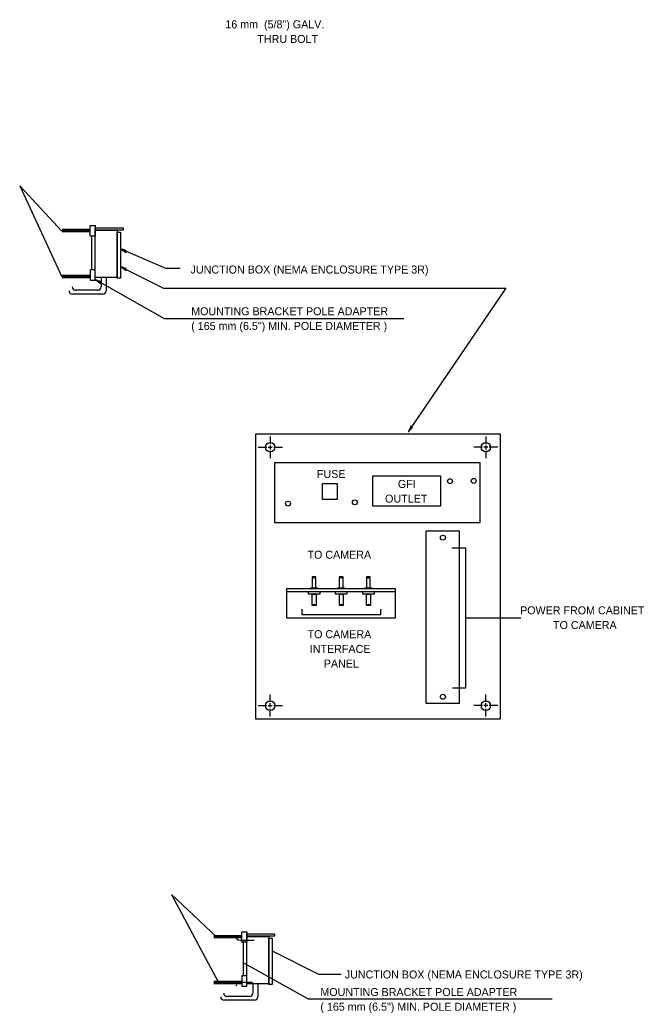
# Model space of a CAD drawing. Extents: x 53750 to 56102, y 36071 to 36970.
# Drawn here: x 53898.1 to 54085.3, y 36356.4 to 36654.1 of the extents above; entities that cross this region are included whole.
import ezdxf

# ---------------------------------------------------------------- set-up
doc = ezdxf.new("R2010")
doc.units = 0
for name, color, linetype in [('Design_EX_Roadway Notes', 7, 'Continuous'), ('Sheets_General Details', 7, 'Continuous'), ('Topo_Building', 7, 'Continuous')]:
    doc.layers.add(name, color=color, linetype=linetype)

msp = doc.modelspace()

# ---------------------------------------------------------------- linework, layer by layer
at = {"layer": 'Design_EX_Roadway Notes'}
for p, q in [((53973.16, 36529.26), (53973.16, 36526.92)), ((54037.82, 36529.26), (54037.82, 36526.92)), ((53969.56, 36526.01), (53972.15, 36526.01)), ((53972.57, 36526.01), (53973.8, 36526.01)), ((53973.16, 36526.51), (53973.16, 36525.31)), ((53973.16, 36524.89), (53973.16, 36522.7)), ((53974.21, 36526.01), (53976.81, 36526.01)), ((54036.76, 36526.01), (54034.17, 36526.01)), ((54038.41, 36526.01), (54037.18, 36526.01)), ((54037.82, 36526.51), (54037.82, 36525.31)), ((54037.82, 36524.89), (54037.82, 36522.7)), ((54041.42, 36526.01), (54038.82, 36526.01)), ((54032, 36474.91), (54048.31, 36474.91)), ((53973.16, 36449.65), (53973.16, 36451.84)), ((53973.16, 36448.04), (53973.16, 36449.24)), ((54037.82, 36449.65), (54037.82, 36451.84)), ((54037.82, 36448.04), (54037.82, 36449.24)), ((53969.56, 36448.54), (53972.15, 36448.54)), ((53972.57, 36448.54), (53973.8, 36448.54)), ((53973.16, 36445.28), (53973.16, 36447.62)), ((53974.21, 36448.54), (53976.81, 36448.54)), ((54036.76, 36448.54), (54034.17, 36448.54)), ((54038.41, 36448.54), (54037.18, 36448.54)), ((54037.82, 36445.28), (54037.82, 36447.62)), ((54041.42, 36448.54), (54038.82, 36448.54))]:
    msp.add_line(p, q, dxfattribs=at)
for points in [[(53946.19, 36579.54), (53941.92, 36579.54), (53928.27, 36585.46)], [(53929.95, 36584.7), (53930, 36584.98), (53929.24, 36585.18), (53928.27, 36585.46), (53929.19, 36584.9), (53929.99, 36584.38), (53929.95, 36584.7), (53929.94, 36584.9), (53928.89, 36585.19), (53929.89, 36584.53), (53929.83, 36584.81), (53929.36, 36584.98), (53929.77, 36584.72)], [(53929.96, 36579.3), (53930.03, 36579.57), (53929.29, 36579.81), (53928.33, 36580.14), (53929.22, 36579.54), (53929.98, 36578.97), (53929.96, 36579.3), (53929.97, 36579.5), (53928.93, 36579.84), (53929.9, 36579.13), (53929.85, 36579.41), (53929.39, 36579.61), (53929.79, 36579.33)], [(53928.61, 36579.99), (53941.21, 36573.68), (54043.8, 36573.68), (54014.57, 36530.67)], [(54013.22, 36564.51), (53941.52, 36564.51), (53920.7, 36576.3)], [(53922.29, 36575.37), (53922.37, 36575.64), (53921.64, 36575.92), (53920.7, 36576.3), (53921.56, 36575.65), (53922.29, 36575.05), (53922.29, 36575.37), (53922.31, 36575.57), (53921.29, 36575.97), (53922.21, 36575.21), (53922.18, 36575.5), (53921.73, 36575.71), (53922.11, 36575.41)], [(54015.62, 36532.18), (54015.36, 36532.28), (54015.03, 36531.57), (54014.57, 36530.67), (54015.29, 36531.47), (54015.95, 36532.15), (54015.62, 36532.18), (54015.43, 36532.21), (54014.95, 36531.23), (54015.79, 36532.09), (54015.5, 36532.08), (54015.24, 36531.65), (54015.57, 36532)], [(54027.66, 36495.89), (54031.75, 36495.89), (54031.75, 36453.82), (54027.86, 36453.82)]]:
    msp.add_lwpolyline(points, dxfattribs=at)
at = {"layer": 'Sheets_General Details'}
for p, q in [((53898.12, 36604.35), (53910.73, 36590.78)), ((53943.57, 36391.88), (53957.06, 36379.23)), ((53943.57, 36391.88), (53957.53, 36365.71))]:
    msp.add_line(p, q, dxfattribs=at)
at = {"layer": 'Topo_Building'}
for p, q in [((53910.85, 36591.37), (53919.23, 36591.37)), ((53910.85, 36591.24), (53919.23, 36591.24)), ((53910.85, 36591.12), (53919.23, 36591.12)), ((53910.85, 36591.01), (53919.23, 36591.01)), ((53910.85, 36590.88), (53919.23, 36590.88)), ((53910.85, 36590.78), (53919.23, 36590.78)), ((53910.85, 36590.68), (53919.23, 36590.68)), ((53919.73, 36580.34), (53919.73, 36589.3)), ((53919.73, 36579.21), (53919.73, 36580.34)), ((53910.85, 36577.62), (53919.23, 36577.62)), ((53910.85, 36577.52), (53919.23, 36577.52)), ((53910.85, 36577.43), (53919.23, 36577.43)), ((53910.85, 36577.33), (53919.23, 36577.33)), ((53910.85, 36577.22), (53919.23, 36577.22)), ((53910.85, 36577.12), (53919.23, 36577.12)), ((53910.85, 36577.03), (53919.23, 36577.03)), ((53910.85, 36576.93), (53919.23, 36576.93)), ((53922.51, 36576.89), (53922.51, 36574.05)), ((53923.98, 36576.87), (53923.98, 36572.91)), ((53922.98, 36571.91), (53913.87, 36571.91)), ((53921.51, 36573.05), (53914.79, 36573.05)), ((53978.17, 36482.76), (54010.75, 36482.76)), ((53956.29, 36379.68), (53964.67, 36379.68)), ((53956.29, 36379.55), (53964.67, 36379.55)), ((53956.29, 36379.43), (53964.67, 36379.43)), ((53956.29, 36379.32), (53964.67, 36379.32)), ((53956.29, 36379.18), (53964.67, 36379.18)), ((53956.29, 36379.09), (53964.67, 36379.09)), ((53956.29, 36378.99), (53964.67, 36378.99)), ((53964.16, 36378.26), (53968.35, 36378.26)), ((53965.18, 36368.65), (53965.18, 36377.61)), ((53956.29, 36365.93), (53964.67, 36365.93)), ((53956.29, 36365.83), (53964.67, 36365.83)), ((53965.18, 36367.51), (53965.18, 36368.65)), ((53956.29, 36365.74), (53964.67, 36365.74)), ((53956.29, 36365.64), (53964.67, 36365.64)), ((53956.29, 36365.53), (53964.67, 36365.53)), ((53956.29, 36365.43), (53964.67, 36365.43)), ((53956.29, 36365.33), (53964.67, 36365.33)), ((53956.29, 36365.23), (53964.67, 36365.23)), ((53964.56, 36365.65), (53967.83, 36365.65)), ((53967.96, 36365.2), (53967.96, 36362.36)), ((53969.43, 36365.18), (53969.43, 36361.22)), ((53968.43, 36360.22), (53959.32, 36360.22)), ((53966.96, 36361.36), (53960.23, 36361.36))]:
    msp.add_line(p, q, dxfattribs=at)
for points in [[(53898.12, 36604.35), (53910.73, 36577.07)], [(53982.64, 36477.44), (53982.64, 36475.9), (54006.3, 36475.9), (54006.3, 36477.44)], [(53994.41, 36367.94), (53987.76, 36367.94), (53973.87, 36374.9)], [(54057.7, 36360.53), (53984.6, 36360.53), (53965.5, 36371.24)]]:
    msp.add_lwpolyline(points, dxfattribs=at)
for points in [[(53919.24, 36592.43), (53920.68, 36592.43), (53920.68, 36589.3), (53919.24, 36589.3)], [(53920.69, 36591.07), (53927.33, 36591.07), (53927.33, 36576.87), (53920.69, 36576.87)], [(53920.7, 36591.8), (53929.06, 36591.8), (53929.06, 36591.1), (53920.7, 36591.1)], [(53927.32, 36590.5), (53928.27, 36590.5), (53928.27, 36576.65), (53927.32, 36576.65)], [(53919.22, 36576.12), (53920.68, 36576.12), (53920.68, 36579.23), (53919.22, 36579.23)], [(53968.9, 36530.02), (54042.08, 36530.02), (54042.08, 36444.52), (53968.9, 36444.52)], [(54036.1, 36521.37), (53974.45, 36521.37), (53974.45, 36503.49), (54036.1, 36503.49)], [(53988.82, 36515.14), (53993.2, 36515.14), (53993.2, 36510.36), (53988.82, 36510.36)], [(54003.91, 36517.47), (54024.24, 36517.47), (54024.24, 36508.32), (54003.91, 36508.32)], [(54019.88, 36500.96), (54029.81, 36500.96), (54029.81, 36449.15), (54019.88, 36449.15)], [(53985.74, 36483.81), (53986.89, 36483.81), (53986.89, 36487.15), (53985.74, 36487.15)], [(53993.88, 36483.81), (53995.03, 36483.81), (53995.03, 36487.15), (53993.88, 36487.15)], [(54002.02, 36483.81), (54003.18, 36483.81), (54003.18, 36487.15), (54002.02, 36487.15)], [(53978.17, 36483.61), (54010.65, 36483.61), (54010.65, 36474.76), (53978.17, 36474.76)], [(53984.62, 36482.76), (53988, 36482.76), (53988, 36481.93), (53984.62, 36481.93)], [(53985.31, 36483.81), (53987.32, 36483.81), (53987.32, 36483.61), (53985.31, 36483.61)], [(53985.76, 36481.93), (53986.92, 36481.93), (53986.92, 36478.59), (53985.76, 36478.59)], [(53992.76, 36482.76), (53996.14, 36482.76), (53996.14, 36481.93), (53992.76, 36481.93)], [(53993.45, 36483.81), (53995.46, 36483.81), (53995.46, 36483.61), (53993.45, 36483.61)], [(53993.91, 36481.93), (53995.06, 36481.93), (53995.06, 36478.59), (53993.91, 36478.59)], [(54000.91, 36482.76), (54004.29, 36482.76), (54004.29, 36481.93), (54000.91, 36481.93)], [(54001.6, 36483.81), (54003.6, 36483.81), (54003.6, 36483.61), (54001.6, 36483.61)], [(54002.05, 36481.93), (54003.21, 36481.93), (54003.21, 36478.59), (54002.05, 36478.59)], [(53964.69, 36380.74), (53966.13, 36380.74), (53966.13, 36377.61), (53964.69, 36377.61)], [(53966.14, 36379.38), (53972.78, 36379.38), (53972.78, 36365.18), (53966.14, 36365.18)], [(53966.15, 36380.11), (53974.5, 36380.11), (53974.5, 36379.41), (53966.15, 36379.41)], [(53972.76, 36378.8), (53973.72, 36378.8), (53973.72, 36364.96), (53972.76, 36364.96)], [(53964.67, 36364.43), (53966.13, 36364.43), (53966.13, 36367.54), (53964.67, 36367.54)]]:
    msp.add_lwpolyline(points, close=True, dxfattribs=at)
for centre, radius in [((53973.16, 36526.01), 1.43), ((54037.82, 36526.01), 1.43), ((54027.07, 36515.82), 0.742), ((54034.17, 36515.92), 0.742), ((53978.5, 36509.1), 0.742), ((53998.55, 36509.49), 0.742), ((54024.94, 36498.91), 0.742), ((53986.3, 36486.84), 0.102), ((53986.3, 36486.84), 0.0809), ((53986.3, 36486.84), 0.0594), ((53986.3, 36486.84), 0.0412), ((53986.3, 36486.84), 0.0243), ((53994.44, 36486.84), 0.102), ((53994.44, 36486.84), 0.0809), ((53994.44, 36486.84), 0.0594), ((53994.44, 36486.84), 0.0412), ((53994.44, 36486.84), 0.0243), ((54002.59, 36486.84), 0.102), ((54002.59, 36486.84), 0.0809), ((54002.59, 36486.84), 0.0594), ((54002.59, 36486.84), 0.0412), ((54002.59, 36486.84), 0.0243), ((53986.33, 36478.9), 0.102), ((53986.33, 36478.9), 0.0809), ((53986.33, 36478.9), 0.0594), ((53994.47, 36478.9), 0.102), ((53994.47, 36478.9), 0.0809), ((53994.47, 36478.9), 0.0594), ((54002.62, 36478.9), 0.102), ((54002.62, 36478.9), 0.0809), ((54002.62, 36478.9), 0.0594), ((53986.33, 36478.9), 0.0412), ((53986.33, 36478.9), 0.0243), ((53994.47, 36478.9), 0.0412), ((53994.47, 36478.9), 0.0243), ((54002.62, 36478.9), 0.0412), ((54002.62, 36478.9), 0.0243), ((53973.16, 36448.54), 1.43), ((54024.94, 36451.2), 0.742), ((54037.82, 36448.54), 1.43)]:
    msp.add_circle(centre, radius, dxfattribs=at)
for centre, radius, start, end in [((53913.87, 36572.91), 1, 180, 270), ((53914.79, 36574.05), 1, 180, 270), ((53921.52, 36574.05), 1, 270, 0), ((53922.98, 36572.91), 1, 270, 0), ((53964.15, 36379.93), 1.67, 186.1321, 270.4905), ((53963.99, 36364.83), 0.988, 55.1207, 199.9141), ((53959.32, 36361.22), 1, 180, 270), ((53960.23, 36362.36), 1, 180, 270), ((53966.96, 36362.36), 1, 270, 0), ((53968.43, 36361.22), 1, 270, 0)]:
    msp.add_arc(centre, radius, start, end, dxfattribs=at)

# ---------------------------------------------------------------- texts
at = {"layer": 'Design_EX_Roadway Notes'}
for s, p in [('JUNCTION BOX (NEMA ENCLOSURE TYPE 3R)', (53949.3, 36578.08)), ('MOUNTING BRACKET POLE ADAPTER', (53949.49, 36565.56)), ('( 165 mm (6.5") MIN. POLE DIAMETER )', (53949.49, 36561.16)), ('FUSE', (53987.17, 36516.79)), ('GFI', (54011.44, 36513.8)), ('OUTLET', (54007.6, 36509.4)), ('TO CAMERA', (53984.35, 36492.58)), ('POWER FROM CABINET', (54048.07, 36475.91)), ('TO CAMERA', (54057.95, 36471.51)), ('TO CAMERA', (53984.37, 36468.75)), ('INTERFACE', (53985.03, 36464.35)), ('PANEL', (53989.23, 36459.95))]:
    msp.add_text(s, height=2.4, dxfattribs=at).set_placement(p)
at = {"layer": 'Sheets_General Details'}
for s, p in [('16 mm  (5/8") GALV.', (53959.72, 36651.59)), ('THRU BOLT', (53969.32, 36647.19)), ('JUNCTION BOX (NEMA ENCLOSURE TYPE 3R)', (53995.52, 36366.75)), ('MOUNTING BRACKET POLE ADAPTER', (53988.2, 36361.48)), ('( 165 mm (6.5") MIN. POLE DIAMETER )', (53988.2, 36357.08))]:
    msp.add_text(s, height=2.4, dxfattribs=at).set_placement(p)

doc.saveas('drawing.dxf')
